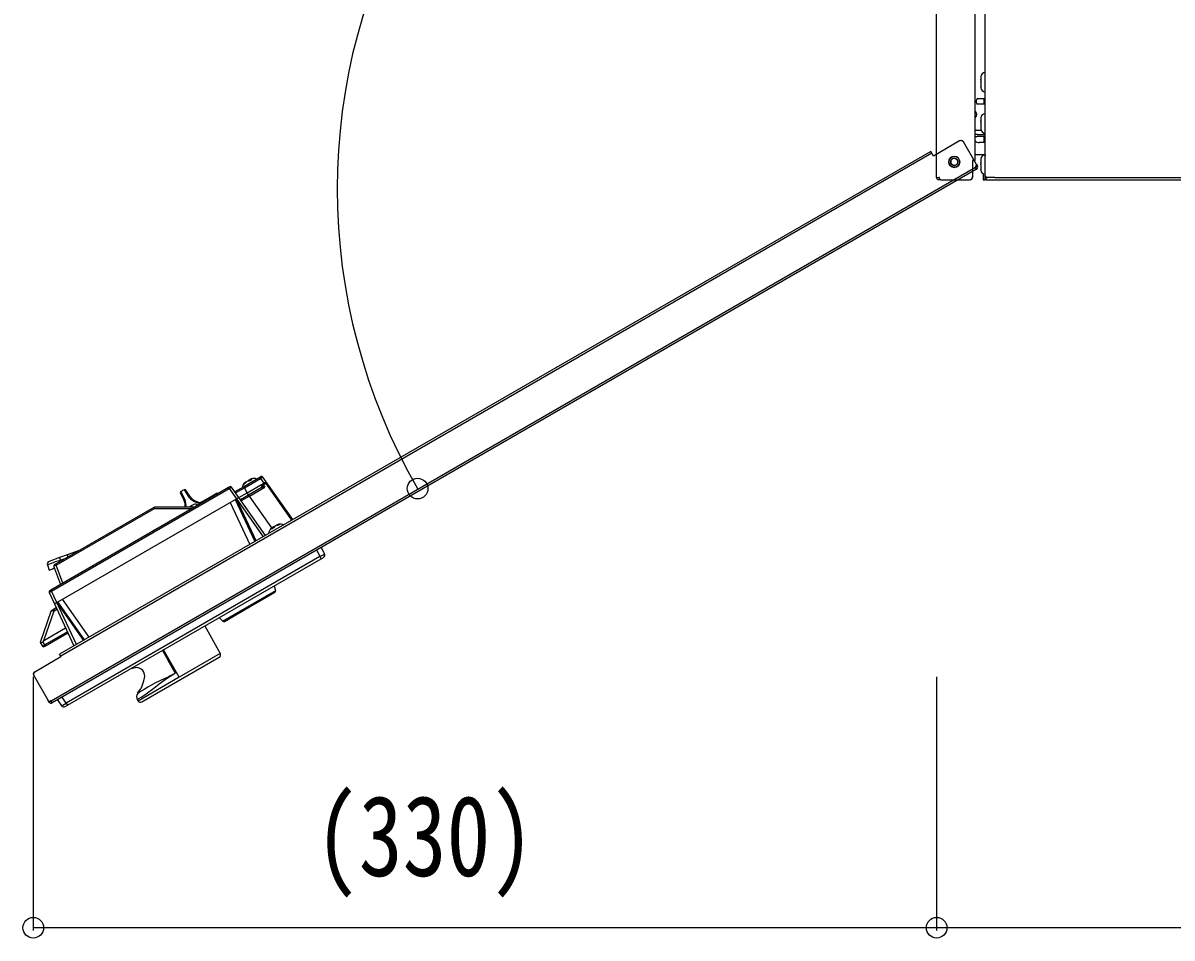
# Model space of a CAD drawing. Units: millimetres, scale not verified. Extents: x -2102 to 2102, y -1485 to 1485.
# Drawn here: x -216.5 to 201.7, y 147.9 to 480.9 of the extents above; entities that cross this region are included whole.
import ezdxf
from ezdxf.enums import TextEntityAlignment as Align

# ---------------------------------------------------------------- set-up
doc = ezdxf.new("R2010")
doc.units = ezdxf.units.MM
doc.header["$LTSCALE"] = 8
doc.layers.add('0-3_YKK_13', color=4, linetype='Continuous')
doc.layers.add('0-4_YKK_D', color=6, linetype='Continuous')
doc.styles.add('ＭＳ ゴシック', font='')
doc.styles.get('ＭＳ ゴシック').set_extended_font_data('MS Gothic')

msp = doc.modelspace()

# ---------------------------------------------------------------- linework, layer by layer
at = {"layer": '0-3_YKK_13'}
for p, q in [((116.009, 424.64), (116.009, 813.04)), ((130.009, 430.84), (130.009, 806.84)), ((133.709, 433.04), (133.709, 802.14)), ((132.109, 461.34), (132.109, 460.405)), ((132.109, 460.3), (132.109, 459.736)), ((132.109, 459.6), (132.109, 457.647)), ((132.109, 457.457), (132.109, 457.357)), ((132.109, 457.357), (132.109, 457.34)), ((130.509, 451.84), (130.509, 452.84)), ((131.009, 453.34), (133.709, 453.34)), ((133.309, 451.34), (133.309, 453.34)), ((130.509, 447.84), (130.509, 447.34)), ((133.709, 451.34), (131.009, 451.34)), ((132.109, 446.34), (132.109, 445.431)), ((132.109, 445.327), (132.109, 444.766)), ((132.109, 444.63), (132.109, 442.664)), ((130.709, 440.34), (130.009, 440.34)), ((130.009, 439.54), (130.709, 439.54)), ((130.509, 441.84), (132.195, 441.84)), ((130.709, 440.34), (133.709, 440.34)), ((133.709, 439.54), (130.709, 439.54)), ((132.109, 442.468), (132.109, 442.361)), ((132.109, 442.361), (132.109, 442.34)), ((133.309, 440.34), (133.309, 440.87)), ((133.309, 437.34), (133.309, 439.54)), ((124.372, 437.939), (114.846, 432.439)), ((130.488, 429.346), (125.738, 437.573)), ((133.709, 437.34), (131.509, 437.34)), ((113.846, 434.171), (-203.12, 251.171)), ((114.246, 433.479), (-202.72, 250.479)), ((114.246, 433.479), (113.846, 434.171)), ((114.246, 433.479), (114.346, 433.305)), ((114.846, 432.439), (114.346, 433.305)), ((129.009, 430.84), (129.009, 424.84)), ((129.209, 430.84), (129.009, 430.84)), ((129.209, 430.84), (130.009, 430.84)), ((130.009, 433.04), (133.709, 433.04)), ((132.109, 431.339), (132.109, 430.154)), ((132.909, 433.04), (132.909, 432.666)), ((133.709, 432.94), (133.709, 433.04)), ((133.709, 432.94), (133.709, 432.44)), ((133.709, 425.44), (133.709, 432.44)), ((130.145, 428.34), (-206.219, 234.14)), ((130.545, 427.647), (-205.819, 233.447)), ((130.305, 428.663), (130.045, 428.513)), ((130.045, 428.513), (130.145, 428.34)), ((130.145, 428.34), (130.838, 428.74)), ((130.545, 427.647), (130.145, 428.34)), ((130.488, 429.346), (130.838, 428.74)), ((132.109, 430.038), (132.109, 429.451)), ((132.109, 429.316), (132.109, 427.513)), ((132.109, 427.378), (132.109, 427.34)), ((116.009, 424.64), (116.809, 424.64)), ((117.009, 424.64), (116.809, 424.64)), ((117.509, 423.84), (116.809, 423.84)), ((117.009, 424.34), (117.009, 424.64)), ((117.509, 423.84), (128.009, 423.84)), ((129.009, 424.84), (129.009, 424.64)), ((132.909, 426.013), (132.909, 425.84)), ((132.909, 425.84), (132.909, 423.84)), ((132.909, 423.84), (133.709, 423.84)), ((133.709, 423.84), (133.709, 425.44)), ((133.709, 424.84), (133.909, 424.84)), ((133.909, 424.84), (133.909, 424.64)), ((133.909, 424.64), (133.909, 423.84)), ((134.509, 424.64), (133.909, 424.64)), ((133.909, 423.84), (135.909, 423.84)), ((137.209, 424.64), (134.509, 424.64)), ((135.909, 423.84), (613.809, 423.84)), ((137.209, 424.64), (137.709, 424.64)), ((137.709, 424.64), (138.709, 424.64)), ((-135.955, 313.188), (-135.426, 313.688)), ((-135.912, 313.424), (-135.622, 313.677)), ((-135.898, 311.74), (-129.987, 315.153)), ((-135.448, 313.796), (-135.377, 313.838)), ((-135.036, 314.028), (-134.937, 314.091)), ((-134.391, 314.406), (-134.451, 314.366)), ((-133.98, 314.638), (-134.084, 314.584)), ((-134.019, 314.505), (-133.893, 314.573)), ((-133.683, 314.74), (-133.98, 314.638)), ((-133.893, 314.573), (-133.737, 314.62)), ((-133.807, 314.423), (-133.893, 314.573)), ((-133.633, 314.519), (-133.724, 314.677)), ((-133.722, 314.678), (-133.717, 314.68)), ((-133.717, 314.68), (-133.672, 314.701)), ((-133.64, 314.834), (-133.679, 314.817)), ((-133.672, 314.701), (-133.265, 314.741)), ((-133.585, 314.55), (-133.672, 314.701)), ((-133.584, 314.872), (-133.494, 314.919)), ((-133.494, 314.919), (-133.388, 314.966)), ((-133.265, 314.741), (-133.255, 314.734)), ((-130.216, 315.548), (-129.987, 315.153)), ((-129.987, 315.153), (-128.811, 313.473)), ((-127.948, 313.971), (-129.125, 315.651)), ((-128.811, 313.473), (-127.948, 313.971)), ((-118.275, 300.156), (-127.685, 313.595)), ((-206.089, 274.102), (-141.386, 311.459)), ((-159.157, 309.689), (-157.754, 307.052)), ((-157.524, 307.58), (-158.992, 310.341)), ((-157.78, 311.04), (-156.123, 308.389)), ((-155.55, 308.324), (-157.133, 310.858)), ((-151.605, 306.511), (-146.146, 309.663)), ((-141.386, 311.459), (-141.614, 311.854)), ((-141.386, 311.459), (-138.77, 307.723)), ((-137.907, 308.221), (-140.523, 311.957)), ((-136.126, 312.136), (-139.347, 310.276)), ((-139.084, 309.901), (-135.898, 311.74)), ((-137.907, 308.221), (-134.876, 309.971)), ((-136.126, 312.136), (-135.898, 311.74)), ((-134.876, 309.971), (-129.853, 312.871)), ((-129.375, 311.972), (-134.368, 309.089)), ((-134.024, 308.731), (-128.497, 311.922)), ((-129.853, 312.871), (-128.811, 313.473)), ((-129.853, 312.871), (-129.375, 311.972)), ((-128.942, 312.222), (-129.42, 313.121)), ((-129.134, 311.554), (-129.375, 311.972)), ((-129.247, 313.221), (-129.019, 312.825)), ((-129.019, 312.825), (-128.497, 311.922)), ((-128.117, 313.346), (-118.707, 299.907)), ((-204.162, 269.969), (-138.77, 307.723)), ((-155.55, 308.324), (-155.241, 307.966)), ((-154.331, 305.667), (-155.194, 305.168)), ((-141.006, 306.432), (-133.878, 291.148)), ((-139.206, 307.471), (-132.079, 292.187)), ((-138.775, 307.72), (-138.77, 307.723)), ((-131.648, 292.436), (-138.775, 307.72)), ((-138.77, 307.723), (-137.907, 308.221)), ((-138.77, 307.723), (-129.097, 293.908)), ((-134.368, 309.089), (-137.322, 307.384)), ((-134.024, 308.731), (-137.044, 306.987)), ((-134.126, 308.672), (-134.368, 309.089)), ((-125.903, 297.132), (-134.024, 308.731)), ((-168.833, 304.569), (-204.558, 283.943)), ((-204.351, 283.585), (-168.626, 304.211)), ((-168.833, 304.569), (-168.626, 304.211)), ((-168.626, 304.211), (-154.852, 304.211)), ((-154.117, 304.636), (-168.583, 304.636)), ((-155.194, 305.168), (-156.117, 304.636)), ((-126.206, 296.874), (-125.915, 297.124)), ((-125.915, 297.124), (-125.825, 297.181)), ((-125.788, 296.888), (-125.598, 297.192)), ((-125.706, 297.25), (-125.733, 297.229)), ((-125.502, 297.363), (-125.638, 297.265)), ((-125.598, 297.192), (-125.568, 297.215)), ((-125.598, 297.192), (-125.51, 297.039)), ((-125.581, 297.167), (-125.483, 297.259)), ((-125.568, 297.215), (-125.567, 297.216)), ((-125.566, 297.217), (-125.474, 297.059)), ((-125.483, 297.259), (-125.393, 297.103)), ((-125.044, 297.627), (-125.102, 297.599)), ((-124.772, 297.784), (-124.719, 297.82)), ((-124.42, 297.993), (-124.315, 298.048)), ((-123.901, 298.287), (-123.996, 298.238)), ((-123.551, 298.282), (-123.171, 298.399)), ((-195.649, 289.086), (-200.407, 287.354)), ((-109.51, 289.051), (-108.413, 286.697)), ((-106.687, 287.693), (-107.785, 290.047)), ((-203.194, 286.34), (-206.952, 284.972)), ((-200.407, 287.354), (-203.194, 286.34)), ((-203.194, 286.34), (-202.858, 285.417)), ((-202.858, 285.417), (-200.549, 286.257)), ((-202.716, 285.006), (-202.858, 285.417)), ((-108.413, 286.697), (-200.699, 233.416)), ((-200.407, 287.354), (-200.102, 286.515)), ((-200.242, 232.625), (-107.956, 285.907)), ((-108.413, 286.697), (-107.956, 285.907)), ((-107.956, 285.907), (-107.094, 286.405)), ((-204.558, 283.943), (-204.967, 283.706)), ((-204.929, 282.335), (-202.812, 276.521)), ((-204.558, 283.943), (-204.351, 283.585)), ((-201.96, 277.014), (-204.351, 283.585)), ((-125.057, 276.034), (-124.593, 274.304)), ((-206.089, 274.102), (-206.317, 274.498)), ((-204.162, 269.969), (-206.089, 274.102)), ((-124.593, 274.304), (-143.771, 263.232)), ((-133.997, 268.447), (-124.826, 273.742)), ((-204.346, 268.015), (-205.4, 267.406)), ((-204.162, 269.969), (-204.157, 269.972)), ((-197.034, 254.685), (-204.162, 269.969)), ((-204.157, 269.972), (-194.484, 256.157)), ((-194.052, 256.406), (-203.725, 270.221)), ((-192.374, 257.375), (-202.047, 271.19)), ((-143.167, 263.153), (-133.997, 268.447)), ((-208.881, 256.159), (-205.155, 266.981)), ((-205.4, 267.406), (-206.052, 267.03)), ((-205.4, 267.406), (-205.155, 266.981)), ((-205.155, 266.981), (-204.137, 267.568)), ((-143.771, 263.232), (-145.037, 264.498)), ((-208.881, 256.159), (-200.952, 260.737)), ((-150.235, 261.497), (-144.651, 251.422)), ((-208.541, 254.613), (-209.185, 255.686)), ((-208.295, 254.188), (-200.103, 258.917)), ((-208.728, 253.938), (-208.295, 254.188)), ((-202.72, 250.479), (-203.12, 251.171)), ((-159.599, 242.792), (-165.358, 252.766)), ((-144.651, 251.422), (-159.599, 242.792)), ((-212.146, 244.805), (-202.62, 250.305)), ((-202.72, 250.479), (-202.62, 250.305)), ((-159.108, 241.941), (-145.025, 250.071)), ((-212.577, 243.575), (-212.587, 243.569)), ((-212.512, 243.439), (-207.262, 234.346)), ((-159.599, 242.792), (-174.547, 234.161)), ((-173.19, 233.81), (-159.108, 241.941)), ((-206.912, 233.74), (-207.262, 234.346)), ((-206.219, 234.14), (-206.912, 233.74)), ((-206.579, 234.163), (-206.319, 234.313)), ((-206.219, 234.14), (-206.319, 234.313)), ((-205.819, 233.447), (-206.219, 234.14)), ((-203.914, 234.547), (-202.424, 232.42)), ((-200.699, 233.416), (-202.188, 235.543)), ((-174.547, 234.161), (-174.83, 234.632)), ((-201.105, 232.127), (-200.242, 232.625)), ((-200.699, 233.416), (-200.242, 232.625))]:
    msp.add_line(p, q, dxfattribs=at)
for points in [[(132.109, 460.3), (132.109, 460.36), (132.109, 460.405)], [(132.109, 459.6), (132.109, 459.668), (132.109, 459.736)], [(132.109, 457.56), (132.109, 457.594), (132.109, 457.647)], [(132.109, 457.56), (132.109, 457.503), (132.109, 457.458), (132.109, 457.401), (132.109, 457.356)], [(132.109, 445.327), (132.109, 445.387), (132.109, 445.431)], [(132.109, 444.63), (132.109, 444.698), (132.109, 444.766)], [(132.109, 442.575), (132.109, 442.61), (132.109, 442.664)], [(132.109, 442.575), (132.109, 442.516), (132.109, 442.469)], [(132.109, 442.469), (132.109, 442.409), (132.109, 442.363)], [(132.109, 442.361), (132.109, 442.35), (132.109, 442.363)], [(132.109, 430.038), (132.109, 430.103), (132.109, 430.154)], [(132.109, 429.316), (132.109, 429.382), (132.109, 429.451)], [(132.109, 427.442), (132.109, 427.467), (132.109, 427.513)], [(132.109, 427.442), (132.109, 427.408), (132.109, 427.381)], [(132.109, 427.381), (132.109, 427.347), (132.109, 427.32)], [(132.109, 427.34), (132.109, 427.318), (132.109, 427.32)], [(138.709, 424.64), (611.009, 424.64), (612.009, 424.64)], [(-129.784, 315.797), (-130.216, 315.548), (-136.126, 312.136)], [(-135.523, 313.748), (-135.667, 313.643), (-136.074, 313.227)], [(-135.581, 313.511), (-135.468, 313.651), (-135.036, 314.028)], [(-135.437, 313.802), (-135.458, 313.79), (-135.523, 313.748)], [(-135.523, 313.748), (-135.514, 313.751), (-135.503, 313.751), (-135.491, 313.748), (-135.478, 313.741), (-135.464, 313.731), (-135.451, 313.719), (-135.438, 313.704), (-135.426, 313.688)], [(-135.396, 313.827), (-135.389, 313.831), (-135.391, 313.83)], [(-134.63, 314.268), (-134.611, 314.278), (-134.565, 314.3)], [(-134.565, 314.3), (-134.478, 314.329), (-134.15, 314.338)], [(-134.503, 314.343), (-134.47, 314.362), (-134.412, 314.395)], [(-134.384, 314.411), (-134.354, 314.428), (-134.307, 314.455)], [(-134.307, 314.455), (-134.282, 314.468), (-134.216, 314.502)], [(-133.893, 314.573), (-133.903, 314.59), (-133.914, 314.606), (-133.926, 314.619), (-133.938, 314.63), (-133.95, 314.637), (-133.962, 314.641), (-133.972, 314.641), (-133.98, 314.638)], [(-133.736, 314.451), (-133.588, 314.548), (-133.266, 314.723)], [(-133.679, 314.817), (-133.686, 314.815), (-133.677, 314.82)], [(-133.212, 314.879), (-133.321, 314.89), (-133.64, 314.834)], [(-133.289, 314.723), (-133.251, 314.743), (-133.228, 314.76), (-133.221, 314.766), (-133.221, 314.766)], [(-133.266, 314.723), (-133.28, 314.725), (-133.289, 314.723)], [(-133.266, 314.723), (-133.229, 314.742), (-133.173, 314.783), (-133.147, 314.826), (-133.161, 314.86), (-133.212, 314.879)], [(-129.019, 312.825), (-128.117, 313.346), (-128.345, 313.742)], [(-141.183, 312.103), (-141.614, 311.854), (-206.317, 274.498), (-206.749, 274.249)], [(-136.074, 313.227), (-136.125, 313.153), (-136.157, 313.095), (-136.169, 313.061), (-136.161, 313.051), (-136.135, 313.066)], [(-136.135, 313.066), (-136.059, 313.122), (-135.888, 313.209)], [(-136.11, 313.091), (-136.115, 313.089), (-136.119, 313.087), (-136.118, 313.087), (-136.114, 313.091)], [(-136.074, 313.227), (-136.066, 313.232), (-136.054, 313.234), (-136.04, 313.233), (-136.024, 313.229), (-136.007, 313.222), (-135.989, 313.213), (-135.972, 313.201), (-135.955, 313.188)], [(-134.368, 309.089), (-134.876, 309.971), (-135.898, 311.74)], [(-135.846, 313.245), (-135.846, 313.245), (-135.836, 313.25), (-135.813, 313.266), (-135.777, 313.295), (-135.726, 313.345), (-135.663, 313.415), (-135.598, 313.496), (-135.586, 313.512)], [(-156.123, 308.389), (-155.515, 307.703), (-154.32, 306.9), (-152.93, 306.324), (-152.104, 306.166), (-151.624, 306.192), (-151.289, 306.316), (-151.391, 306.428), (-151.489, 306.499), (-151.571, 306.521), (-151.607, 306.51)], [(-155.482, 308.268), (-155.37, 308.083), (-154.807, 307.573), (-153.992, 307.065), (-152.945, 306.616), (-152.267, 306.451), (-151.885, 306.435), (-151.702, 306.469), (-151.608, 306.513)], [(-128.234, 294.406), (-137.907, 308.221), (-138.77, 307.723)], [(-125.935, 296.91), (-125.938, 296.864), (-125.915, 296.838), (-125.873, 296.835), (-125.814, 296.854), (-125.745, 296.895)], [(-125.733, 297.229), (-125.794, 297.173), (-125.935, 296.91)], [(-125.821, 296.87), (-125.823, 296.87), (-125.81, 296.873), (-125.783, 296.885), (-125.74, 296.91), (-125.736, 296.913)], [(-125.745, 296.895), (-125.591, 296.996), (-125.257, 297.177)], [(-125.736, 296.913), (-125.742, 296.907), (-125.745, 296.895)], [(-125.727, 297.24), (-125.704, 297.252), (-125.706, 297.25)], [(-125.502, 297.363), (-125.508, 297.358), (-125.512, 297.349), (-125.513, 297.338), (-125.512, 297.325), (-125.508, 297.309), (-125.501, 297.293), (-125.493, 297.276), (-125.483, 297.259)], [(-125.401, 297.427), (-125.428, 297.41), (-125.502, 297.363)], [(-125.483, 297.259), (-125.392, 297.316), (-125.358, 297.336)], [(-124.962, 297.472), (-124.93, 297.565), (-124.772, 297.784)], [(-124.315, 298.048), (-124.148, 298.123), (-123.57, 298.276)], [(-123.901, 298.287), (-123.908, 298.282), (-123.912, 298.273), (-123.914, 298.262), (-123.914, 298.247), (-123.911, 298.231), (-123.907, 298.214), (-123.9, 298.195), (-123.892, 298.177)], [(-123.151, 298.518), (-123.334, 298.486), (-123.901, 298.287)], [(-123.56, 298.281), (-123.563, 298.28), (-123.57, 298.276)], [(-123.56, 298.281), (-123.56, 298.281), (-123.451, 298.298), (-123.352, 298.318), (-123.28, 298.339), (-123.238, 298.354), (-123.221, 298.363), (-123.219, 298.364), (-123.219, 298.364)], [(-123.171, 298.399), (-123.174, 298.42), (-123.176, 298.44), (-123.175, 298.46), (-123.173, 298.478), (-123.17, 298.494), (-123.165, 298.506), (-123.158, 298.514), (-123.151, 298.518)], [(-123.164, 298.385), (-123.101, 298.433), (-122.954, 298.506)], [(-122.954, 298.506), (-122.939, 298.512), (-122.936, 298.523), (-122.974, 298.529), (-123.05, 298.527), (-123.151, 298.518)], [(-122.983, 298.501), (-122.981, 298.502), (-122.981, 298.502), (-122.988, 298.498), (-122.999, 298.489), (-123.003, 298.484)], [(-122.983, 298.501), (-122.977, 298.503), (-122.954, 298.506)], [(-207.556, 283.707), (-206.899, 281.799), (-204.986, 282.495)], [(-206.952, 273.604), (-205.024, 269.471), (-204.162, 269.969)], [(-204.162, 269.969), (-205.024, 269.471), (-197.897, 254.187)], [(-206.275, 266.76), (-210.184, 255.407), (-210.184, 255.407), (-209.406, 254.113)], [(-200.312, 259.364), (-208.541, 254.613), (-208.295, 254.188)], [(-165.673, 252.584), (-164.254, 250.013), (-163.23, 248.157), (-162.163, 246.224), (-161.082, 244.265)], [(-174.797, 236.981), (-173.367, 238.958), (-172.431, 241.476), (-172.147, 243.092), (-172.187, 243.842), (-172.431, 244.598), (-172.884, 245.287), (-173.476, 245.804), (-174.129, 246.133), (-174.853, 246.294), (-177.215, 245.92)], [(-174.83, 234.632), (-174.685, 234.728), (-174.244, 235.024), (-173.387, 235.604), (-172.144, 236.464), (-170.632, 237.543), (-168.818, 238.889), (-166.862, 240.387), (-164.664, 242.022), (-163.535, 242.791), (-162.835, 243.236), (-162.287, 243.568), (-161.864, 243.817), (-161.715, 243.904), (-161.255, 244.166), (-161.082, 244.265), (-161.255, 244.166), (-161.868, 243.823), (-162.296, 243.583), (-162.859, 243.275), (-163.599, 242.889), (-164.851, 242.294), (-166.708, 241.473), (-168.432, 240.655), (-169.357, 240.167), (-170.988, 239.225), (-172.373, 238.371), (-173.421, 237.708), (-174.18, 237.225), (-174.681, 236.906), (-174.681, 236.906)]]:
    msp.add_lwpolyline(points, dxfattribs=at)
for radius in [2, 1.288]:
    msp.add_circle((122.409, 430.34), radius, dxfattribs=at)
for centre, radius, start, end in [((133.609, 461.34), 1.5, 90, 180), ((133.609, 462.74), 0.1, 0, 90), ((133.609, 457.34), 1.5, 180, 270), ((133.609, 455.94), 0.1, 270, 0), ((131.009, 452.84), 0.5, 90, 180), ((131.009, 451.84), 0.5, 180, 270), ((129.509, 447.84), 1, 0, 60), ((133.609, 446.34), 1.5, 90, 180), ((133.609, 447.74), 0.1, 0, 90), ((129.509, 447.34), 1, 300, 0), ((130.509, 440.84), 1, 90, 120), ((133.609, 442.34), 1.5, 180, 270), ((133.609, 440.94), 0.1, 270, 0), ((124.872, 437.073), 1, 30, 120), ((124.927, 437.278), 0.85, 30, 124.85472), ((131.509, 439.34), 2, 221.40962, 270), ((122.409, 430.34), 2, 0, 180), ((122.409, 430.34), 1.288, 56.84238, 236.84238), ((122.409, 430.34), 1.288, 236.84238, 56.84238), ((133.609, 431.34), 1.5, 90, 180), ((133.609, 432.74), 0.1, 0, 90), ((122.409, 430.34), 2, 180, 0), ((130.055, 429.096), 0.5, 300, 30), ((130.145, 428.34), 0.8, 300, 30), ((133.609, 427.34), 1.5, 180, 270), ((116.809, 424.64), 0.8, 180, 270), ((117.509, 424.34), 0.5, 180, 270), ((128.009, 424.84), 1, 270, 0), ((128.209, 424.64), 0.8, 270, 0), ((133.609, 425.94), 0.1, 270, 0), ((134.509, 425.44), 0.8, 180, 270), ((-133.843, 311.214), 3.04, 119.7068, 121.6336), ((-135.406, 313.718), 0.0897, 22.6409, 110.39293), ((-129.201, 304.511), 11.166, 119.08897, 120.91103), ((-125.18, 298.752), 18.064, 119.29813, 120.70187), ((-128.655, 304.826), 11.166, 119.08897, 120.91103), ((-134.103, 314.976), 0.64, 265.78663, 304.94387), ((-134.103, 314.279), 0.0744, 80.31927, 128.47133), ((-134.061, 314.858), 0.505, 266.5898, 306.05764), ((-134.157, 314.458), 0.145, 18.98165, 59.78292), ((-133.747, 314.425), 0.0285, 67.29616, 123.78512), ((-133.634, 314.727), 0.102, 114.52034, 209.28987), ((-133.631, 314.73), 0.0995, 119.05231, 210.24385), ((-133.589, 314.752), 0.0973, 121.66369, 211.48334), ((-132.129, 312.179), 3.062, 118.37889, 120.37718), ((-132.395, 312.673), 2.5, 64.0558, 113.44374), ((-133.162, 314.78), 0.111, 116.91048, 200.62675), ((-129.534, 315.364), 0.5, 35, 120), ((-128.095, 313.309), 0.5, 35, 120), ((-127.18, 312.222), 1.463, 110.19725, 129.80275), ((-158.715, 309.924), 0.5, 123.56623, 208), ((-152.772, 300.967), 11.25, 120, 123.56623), ((-152.772, 300.967), 11.25, 116.43377, 120), ((-157.557, 310.593), 0.5, 32, 116.43377), ((-145.896, 309.23), 0.5, 50.23552, 120), ((-140.933, 311.67), 0.5, 35, 120), ((-134.127, 311.673), 2.5, 140.79882, 175.9442), ((-136.412, 314.048), 0.989, 301.97516, 327.13746), ((-135.817, 313.169), 0.081, 110.38839, 150.59764), ((-130.951, 315.201), 3.593, 296.0129, 303.9871), ((-129.384, 311.987), 0.5, 300, 28), ((-157.344, 307.187), 0.432, 114.59931, 198.33193), ((-161.2, 305.422), 3.794, 348.0356, 25.07075), ((-162.121, 305.607), 5.002, 348.80303, 23.23332), ((-155.873, 308.037), 0.432, 41.66807, 125.40069), ((-153.831, 304.801), 1, 30, 120), ((-168.583, 304.136), 0.5, 90, 120), ((-167.452, 304.306), 1.178, 163.72386, 184.60629), ((-205.509, 275.457), 58.433, 29.95781, 30.56243), ((-124.527, 295.046), 2.5, 132.55508, 178.66775), ((-125.874, 296.819), 0.11, 38.81999, 124.24736), ((-124.053, 294.297), 3.386, 119.63026, 121.56495), ((-125.684, 297.144), 0.0984, 29.21216, 119.46311), ((-125.657, 297.156), 0.109, 33.43016, 129.70118), ((-125.654, 297.165), 0.0999, 29.98147, 121.27338), ((-125.17, 297.479), 0.237, 192.87454, 217.29524), ((-119.898, 288.241), 10.707, 119.07575, 120.92425), ((-116.516, 282.451), 17.313, 119.28761, 120.71239), ((-125.487, 297.701), 0.573, 293.67493, 336.39912), ((-125.234, 297.176), 0.0227, 116.47149, 179.64308), ((-125.416, 297.614), 0.45, 292.31714, 334.36053), ((-125.067, 297.518), 0.0884, 22.05022, 112.80586), ((-124.998, 297.546), 0.0932, 25.9641, 119.88768), ((-124.932, 297.397), 0.0803, 111.83041, 164.50704), ((-119.217, 288.635), 10.707, 119.07575, 120.92425), ((-122.459, 295.396), 3.231, 118.40701, 120.53694), ((-123.622, 299.28), 1.005, 273.00157, 297.1304), ((-122.795, 296.046), 2.5, 61.33225, 107.53696), ((-123.163, 298.298), 0.0865, 90.40677, 130.52407), ((-206.61, 284.033), 1, 110, 199), ((-107.594, 287.271), 1, 300, 25), ((-204.868, 280.032), 2.355, 90.40859, 109.93277), ((-205.158, 280.837), 1.5, 80.9749, 110), ((-204.718, 283.266), 0.506, 119.46473, 198.12978), ((-206.499, 273.816), 0.5, 120, 205), ((-125.076, 274.175), 0.5, 300, 15), ((-205.802, 266.597), 0.5, 120, 161), ((-143.417, 263.586), 0.5, 225, 300), ((-210.178, 257.313), 1.906, 269.83998, 301.39619), ((-208.978, 254.371), 0.5, 211, 300), ((-145.525, 250.937), 1, 300, 29), ((-211.851, 243.994), 0.85, 115.15373, 210), ((-211.646, 243.939), 1, 120, 210), ((-206.829, 234.596), 0.5, 210, 300), ((-173.115, 235.662), 2, 141.55657, 211.02905), ((-173.69, 234.676), 1, 211, 300), ((-206.219, 234.14), 0.8, 210, 300), ((-201.605, 232.993), 1, 215, 300)]:
    msp.add_arc(centre, radius, start, end, dxfattribs=at)
for centre, major_axis, ratio, start_param, end_param in [((-129.969, 315.113), (0.844, 0.538), 0.04333, 0.001899, 1.5650992), ((-141.368, 311.419), (0.844, 0.538), 0.04333, 0.001899, 1.5650992), ((-154.697, 304.301), (1.732, 1), 0.008594, 0, 1.2441814), ((-202.851, 285.401), (4.705, 1.694), 0.003489, 1.5710522, 3.1415439), ((-108.463, 286.769), (1.776, 0.925), 0.04333, 4.7180862, 6.2812863), ((-204.295, 283.517), (0.909, 0.425), 0.084879, 1.5934167, 2.9934988), ((-203.989, 282.677), (1.999, -5.492), 0.171088, 4.571833, 4.712389), ((-206.064, 274.067), (0.888, 0.462), 0.04333, 1.5764935, 3.1396936), ((-205.142, 266.978), (1.133, 0.218), 0.004302, 1.5814937, 3.1391181), ((-223.081, 214.879), (-14.23, -41.285), 0.022898, 3.1679433, 3.3021032), ((-208.545, 254.621), (0.862, 0.508), 0.008724, 3.1416688, 4.7121605), ((-200.736, 233.495), (1.689, 1.075), 0.04333, 3.1434917, 4.7066918)]:
    msp.add_ellipse(centre, major_axis=major_axis, ratio=ratio, start_param=start_param, end_param=end_param, dxfattribs=at)
at = {"layer": '0-4_YKK_D'}
for p, q in [((-212.701, 242.994), (-212.701, 150.669)), ((116.009, 242.994), (116.009, 150.669)), ((116.009, 242.994), (116.009, 150.669)), ((116.009, 151.669), (-212.701, 151.669)), ((616.009, 151.669), (116.009, 151.669))]:
    msp.add_line(p, q, dxfattribs=at)
for centre in [(-72.869, 311.456), (-212.701, 151.669), (116.009, 151.669), (116.009, 151.669)]:
    msp.add_circle(centre, 3.75, dxfattribs=at)
msp.add_arc((116.009, 420.504), 218.098, 90, 210, dxfattribs=at)

# ---------------------------------------------------------------- texts
at = {"layer": '0-4_YKK_D', "style": 'ＭＳ ゴシック', "width": 0.8}
msp.add_text('(330)', height=29.33, dxfattribs=at).set_placement((-110.213, 161.669), align=Align.BOTTOM_LEFT)

doc.saveas('drawing.dxf')
